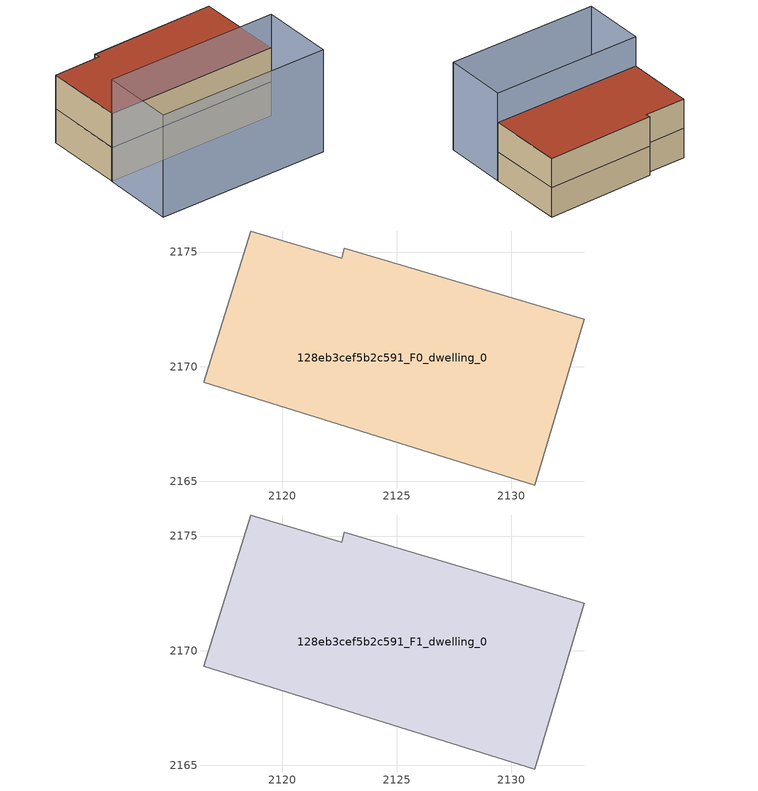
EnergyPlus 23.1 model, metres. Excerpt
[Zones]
128eb3cef5b2c591_F0_dwelling_0
 floor ground (EU_floor_Construction): 2133.18,2172.08 2131.03,2164.83 2116.59,2169.33 2118.64,2175.92 2122.61,2174.73 2122.71,2175.17 z0
 wall adiabatic (EU_wall_Construction): 2122.71,2175.17 2122.61,2174.73 2118.64,2175.92 2116.59,2169.33 2131.03,2164.83 2133.18,2172.08 2122.71,2175.17 z0:3
128eb3cef5b2c591_F1_dwelling_0
 floor to 128eb3cef5b2c591_F0_dwelling_0 (EU_floor_Construction): 2133.18,2172.08 2131.02,2164.83 2116.59,2169.33 2118.64,2175.92 2122.61,2174.73 2122.71,2175.17 z3
 wall adiabatic (EU_wall_Construction): 2122.71,2175.17 2122.61,2174.73 2118.64,2175.92 2116.59,2169.33 2131.03,2164.83 2133.18,2172.08 2122.71,2175.17 z3:6
 roof outside (EU_roof_Construction): 2131.03,2164.83 2133.18,2172.08 2122.71,2175.17 2122.61,2174.73 2118.64,2175.92 2116.59,2169.33 z6
shading: 2129.11,2158.76 2114.68,2163.31 / 2114.68,2163.31 2116.6,2169.39 / 2116.6,2169.39 2131.02,2164.83 / 2131.02,2164.83 2129.11,2158.76 z0:9
[Building]
EU S2 Campaign: North Axis=0; Terrain=City; Solar Distribution=FullExterior
[Site:Location]
Helsinki-Vantaa.AP: Latitude=60.317; Longitude=24.963; Time Zone=2; Elevation=54.6
[SizingPeriod:WeatherFileDays]
AnnualSizingPeriod: Begin Month=1; Begin Day of Month=1; End Month=12; End Day of Month=31; Day of Week for Start Day=Monday; Use Weather File Daylight Saving Period=No; Use Weather File Rain and Snow Indicators=No
[MATERIAL]
EU_InternalMass_Material: Roughness=MediumRough; Thickness=0.1; Conductivity=1; Density=1800; Specific Heat=900; Thermal Absorptance=0.9; Solar Absorptance=0.7; Visible Absorptance=0.7
[MATERIAL:NOMASS] Roughness=MediumRough; Thermal Absorptance=0.9; Solar Absorptance=0.7; Visible Absorptance=0.7
Name | Thermal Resistance
EU_wall_NoMass | 1.10183
EU_roof_NoMass; EU_floor_NoMass | 1.70606
[CONSTRUCTION]
EU_wall_Construction: EU_wall_NoMass
EU_roof_Construction: EU_roof_NoMass
EU_floor_Construction: EU_floor_NoMass
EU_InternalMass_Construction: EU_InternalMass_Material
[ZONE] Type=1; Multiplier=1; Ceiling Height=autocalculate; Floor Area=autocalculate; Part of Total Floor Area=Yes
Name | Volume
128eb3cef5b2c591_F0_dwelling_0 | 331.536
128eb3cef5b2c591_F1_dwelling_0 | 331.537
[INTERNALMASS] Construction=EU_InternalMass_Construction; Surface Area=110.512
Name | Zone or ZoneList
128eb3cef5b2c591_F0_dwelling_0_EU_InternalMass | 128eb3cef5b2c591_F0_dwelling_0
128eb3cef5b2c591_F1_dwelling_0_EU_InternalMass | 128eb3cef5b2c591_F1_dwelling_0
[OTHEREQUIPMENT] Fuel Type=Electricity; Design Level Calculation Method=Watts/Area; Power per Zone Floor Area=1; Fraction Latent=0; Fraction Radiant=0; Fraction Lost=0; Carbon Dioxide Generation Rate=0; EndUse Subcategory=EU_Step8_InternalGains
Name | Zone or ZoneList or Space or SpaceList | Schedule
EU_Step8_InternalGain_128eb3cef5b2c591_F0_dwelling_0_f000 | 128eb3cef5b2c591_F0_dwelling_0 | EU_Step8_GainSchedule_128eb3cef5b2c591_F0_dwelling_0_f000
EU_Step8_InternalGain_128eb3cef5b2c591_F1_dwelling_0_f000 | 128eb3cef5b2c591_F1_dwelling_0 | EU_Step8_GainSchedule_128eb3cef5b2c591_F1_dwelling_0_f000
[ZONEVENTILATION:DESIGNFLOWRATE] Schedule=EU_AlwaysOn; Design Flow Rate Calculation Method=AirChanges/Hour; Air Changes per Hour=0.756316; Ventilation Type=Natural; Fan Pressure Rise=0; Fan Total Efficiency=1; Constant Term Coefficient=1; Temperature Term Coefficient=0; Velocity Term Coefficient=0; Velocity Squared Term Coefficient=0; Minimum Indoor Temperature=-100; Maximum Indoor Temperature=100; Delta Temperature=-100; Minimum Outdoor Temperature=-100; Maximum Outdoor Temperature=100; Maximum Wind Speed=40
Name | Zone or ZoneList or Space or SpaceList
EU_ConstantAir_128eb3cef5b2c591_F0_dwelling_0 | 128eb3cef5b2c591_F0_dwelling_0
EU_ConstantAir_128eb3cef5b2c591_F1_dwelling_0 | 128eb3cef5b2c591_F1_dwelling_0
[HVACTEMPLATE:THERMOSTAT] Constant Heating Setpoint=20; Constant Cooling Setpoint=50
EU_HeatOnly_128eb3cef5b2c591_F0_dwelling_0; EU_HeatOnly_128eb3cef5b2c591_F1_dwelling_0
[HVACTEMPLATE:ZONE:IDEALLOADSAIRSYSTEM] System Availability Schedule=EU_AlwaysOn; Maximum Heating Supply Air Temperature=50; Minimum Cooling Supply Air Temperature=13; Maximum Heating Supply Air Humidity Ratio=0.0156; Minimum Cooling Supply Air Humidity Ratio=0.0077; Heating Limit=NoLimit; Cooling Limit=NoLimit; Heating Availability Schedule=EU_AlwaysOn; Cooling Availability Schedule=EU_CoolingOff; Dehumidification Control Type=ConstantSensibleHeatRatio; Cooling Sensible Heat Ratio=0.7; Dehumidification Setpoint=60; Humidification Control Type=None; Humidification Setpoint=30; Outdoor Air Method=None; Outdoor Air Flow Rate per Person=0.00944; Outdoor Air Flow Rate per Zone Floor Area=0; Outdoor Air Flow Rate per Zone=0; Demand Controlled Ventilation Type=None; Outdoor Air Economizer Type=NoEconomizer; Heat Recovery Type=None; Sensible Heat Recovery Effectiveness=0.7; Latent Heat Recovery Effectiveness=0.65
Name | Template Thermostat
128eb3cef5b2c591_F0_dwelling_0 | EU_HeatOnly_128eb3cef5b2c591_F0_dwelling_0
128eb3cef5b2c591_F1_dwelling_0 | EU_HeatOnly_128eb3cef5b2c591_F1_dwelling_0
[SIZING:ZONE] Zone Cooling Design Supply Air Temperature Input Method=SupplyAirTemperature; Zone Cooling Design Supply Air Temperature=13; Zone Heating Design Supply Air Temperature Input Method=SupplyAirTemperature; Zone Heating Design Supply Air Temperature=50; Zone Cooling Design Supply Air Humidity Ratio=0.008; Zone Heating Design Supply Air Humidity Ratio=0.008; Cooling Design Air Flow Method=DesignDay; Cooling Design Air Flow Rate=0; Cooling Minimum Air Flow per Zone Floor Area=0.000762; Cooling Minimum Air Flow=0; Cooling Minimum Air Flow Fraction=0.2; Heating Design Air Flow Method=DesignDay; Heating Design Air Flow Rate=0; Heating Maximum Air Flow per Zone Floor Area=0.002032; Heating Maximum Air Flow=0.141576; Heating Maximum Air Flow Fraction=0.3; Account for Dedicated Outdoor Air System=No; Dedicated Outdoor Air System Control Strategy=NeutralSupplyAir; Dedicated Outdoor Air Low Setpoint Temperature for Design=autosize; Dedicated Outdoor Air High Setpoint Temperature for Design=autosize; Zone Load Sizing Method=Sensible Load Only No Latent Load; Zone Latent Cooling Design Supply Air Humidity Ratio Input Method=HumidityRatioDifference; Zone Cooling Design Supply Air Humidity Ratio Difference=0.005; Zone Latent Heating Design Supply Air Humidity Ratio Input Method=HumidityRatioDifference; Zone Humidification Design Supply Air Humidity Ratio Difference=0.005
128eb3cef5b2c591_F0_dwelling_0; 128eb3cef5b2c591_F1_dwelling_0
[SCHEDULE:CONSTANT]
Name | Hourly Value
EU_AlwaysOn | 1
EU_CoolingOff | 0
[SCHEDULE:FILE] Column Number=1; Rows to Skip at Top=0; Number of Hours of Data=8760; Column Separator=Comma; Interpolate to Timestep=No; Minutes per Item=60; Adjust Schedule for Daylight Savings=Yes
Name | File
EU_Step8_GainSchedule_128eb3cef5b2c591_F0_dwelling_0_f000 | ../../schedules/128eb3cef5b2c591/128eb3cef5b2c591_F0_dwelling_0_f000_gain.csv
EU_Step8_GainSchedule_128eb3cef5b2c591_F1_dwelling_0_f000 | ../../schedules/128eb3cef5b2c591/128eb3cef5b2c591_F1_dwelling_0_f000_gain.csv
